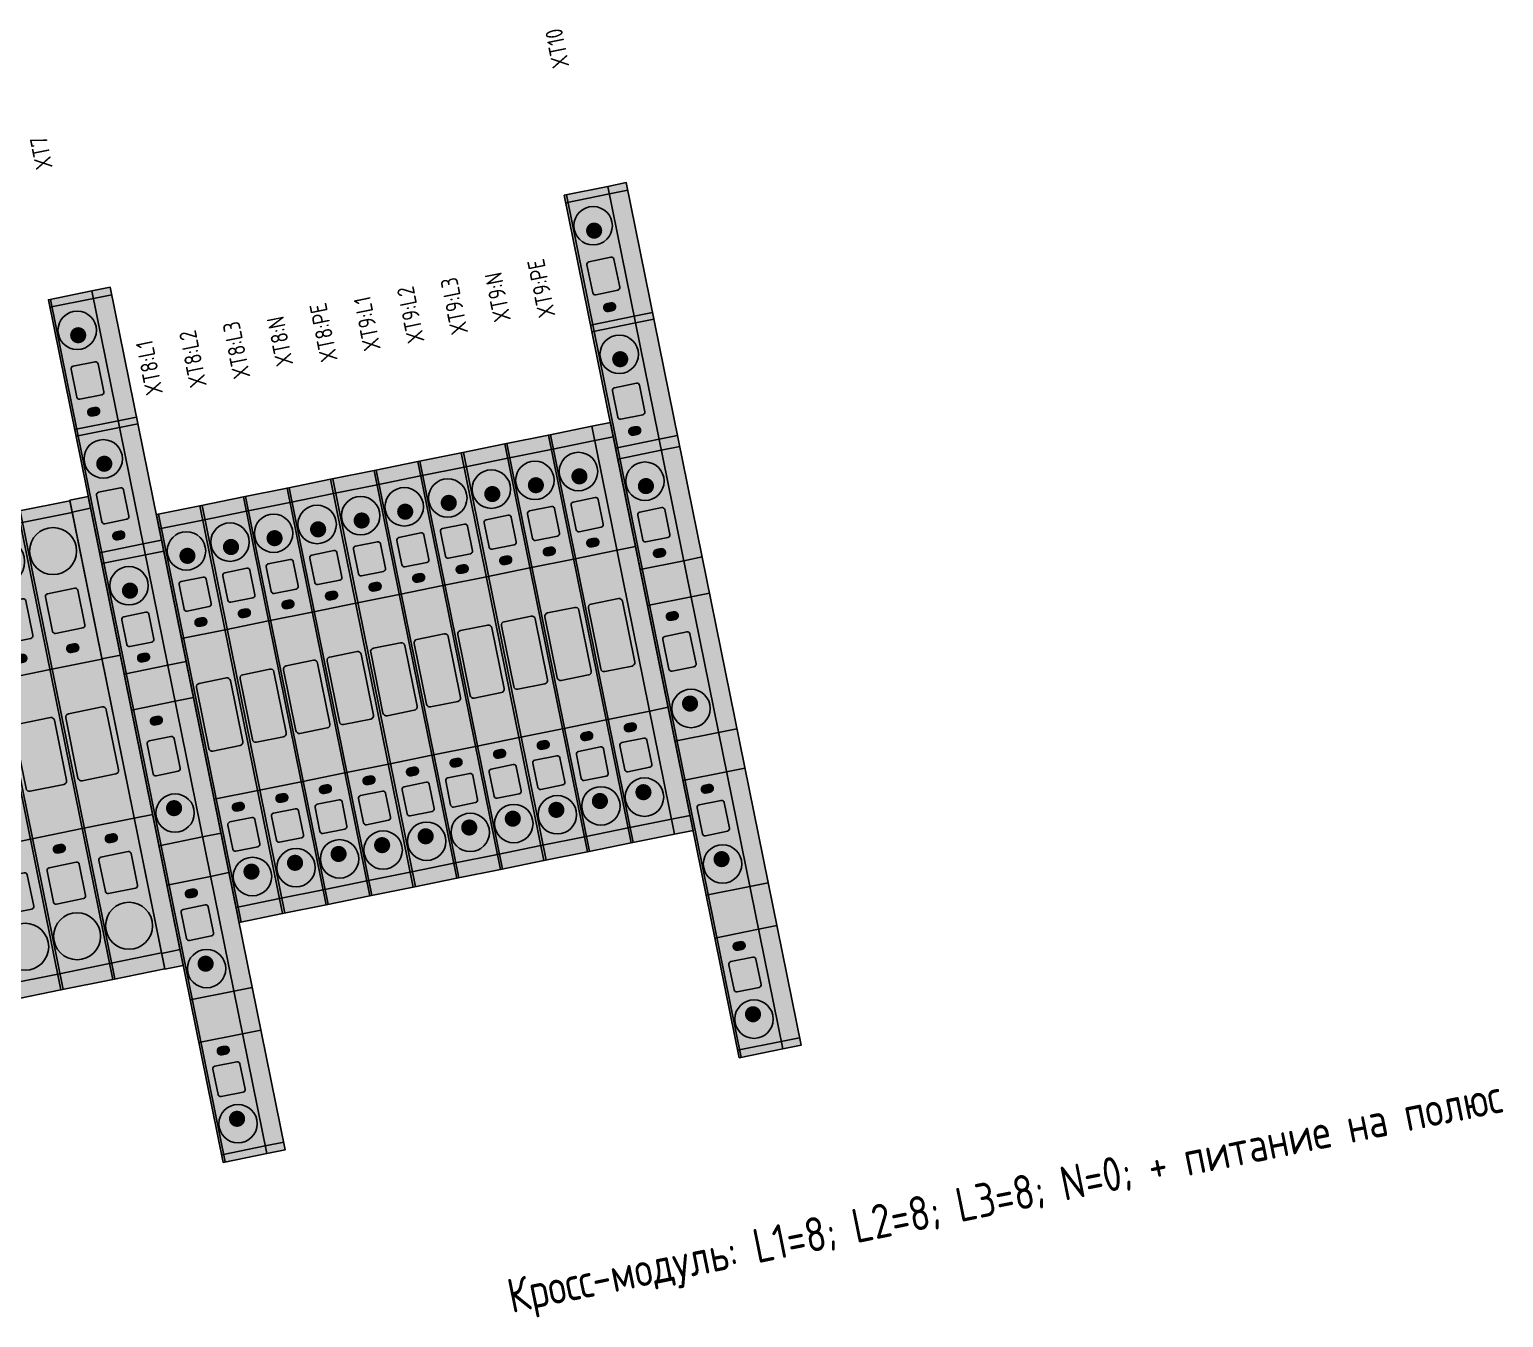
# Model space of a CAD drawing. Header units: millimetres. Extents: x -143 to 904, y -11 to 956.
# Drawn here: x 203.6 to 419.2, y 42.3 to 230.7 of the extents above; entities that cross this region are included whole.
import ezdxf
from ezdxf.enums import TextEntityAlignment as Align

# ---------------------------------------------------------------- set-up
doc = ezdxf.new("R2010")
doc.units = ezdxf.units.MM
doc.layers.add('CP_DEVICES', color=7, linetype='Continuous')
doc.layers.add('CP_TEXT', color=7, linetype='Continuous')
doc.styles.add('CP_GOST', font='GOST2304A_0.ttf')

# ---------------------------------------------------------------- blocks, each defined once
blk = doc.blocks.new('VPR-4-GY')
at = {"true_color": 0x82817d}
blk.add_hatch(color=8, dxfattribs=at).paths.add_polyline_path([(0, -27.95), (6.2, -27.95), (6.2, 27.95), (0, 27.95)])
at = {"true_color": 0x72706d}
for points in [[(0, 26.55), (6.2, 26.55), (6.2, 27.95), (0, 27.95)], [(0, -27.95), (6.2, -27.95), (6.2, -26.05), (0, -26.05)]]:
    blk.add_hatch(color=8, dxfattribs=at).paths.add_polyline_path(points)
at = {"true_color": 0x989692}
for points in [[(0, 9.05), (6.2, 9.05), (6.2, 26.55), (0, 26.55)], [(0, -26.05), (6.2, -26.05), (6.2, -9.95), (0, -9.95)]]:
    blk.add_hatch(color=252, dxfattribs=at).paths.add_polyline_path(points)
at = {"true_color": 0x706f6c}
h = blk.add_hatch(color=8, dxfattribs=at)
edge = h.paths.add_edge_path()
edge.add_arc((3.1, 22.575), 2.75, 0, 360)
at = {"true_color": 0x4f4e4b}
h = blk.add_hatch(color=251, dxfattribs=at)
edge = h.paths.add_edge_path()
edge.add_arc((3.1, 22.19), 2.035, 0, 360)
at = {"true_color": 0x2d2d2b}
h = blk.add_hatch(color=250, dxfattribs=at)
edge = h.paths.add_edge_path()
edge.add_arc((3.1, 21.86), 1.155, 0, 360)
at = {"true_color": 0xe46f30}
for points in [[(1.478, 13.075), (4.722, 13.075, 0.414213562), (5.022, 13.375), (5.022, 17.5, 0.414213562), (4.722, 17.8), (1.478, 17.8, 0.414213562), (1.178, 17.5), (1.178, 13.375, 0.414213562)], [(1.478, -18), (4.722, -18, 0.414213562), (5.022, -17.7), (5.022, -13.953, 0.414213562), (4.722, -13.653), (1.478, -13.653, 0.414213562), (1.178, -13.953), (1.178, -17.7, 0.414213562)]]:
    blk.add_hatch(color=32, dxfattribs=at).paths.add_polyline_path(points)
at = {"true_color": 0x723718}
for points in [[(1.178, 14.53975), (5.022, 15.76825), (5.022, 16.33525), (1.178, 15.10675)], [(1.178, -16.65243), (5.022, -15.52221), (5.022, -15.00057), (1.178, -16.13079)]]:
    blk.add_hatch(color=36, dxfattribs=at).paths.add_polyline_path(points)
at = {"true_color": 0x3f3f3d}
for points in [[(2.849, 10.425), (3.351, 10.425, 0.414213562), (3.9, 10.974), (3.9, 10.976, 0.414213562), (3.351, 11.525), (2.849, 11.525, 0.414213562), (2.3, 10.976), (2.3, 10.974, 0.414213562)], [(2.849, -12.271), (3.351, -12.271, 0.414213562), (3.9, -11.722), (3.9, -11.72, 0.414213562), (3.351, -11.171), (2.849, -11.171, 0.414213562), (2.3, -11.72), (2.3, -11.722, 0.414213562)]]:
    blk.add_hatch(color=250, dxfattribs=at).paths.add_polyline_path(points)
at = {"true_color": 0x343437}
for points in [[(1.55, 5.85), (4.65, 5.85), (4.65, 8.05), (1.55, 8.05)], [(1.55, -8.95), (4.65, -8.95), (4.65, -6.75), (1.55, -6.75)]]:
    blk.add_hatch(color=250, dxfattribs=at).paths.add_polyline_path(points)
at = {"true_color": 0xa4a29d}
blk.add_hatch(color=253, dxfattribs=at).paths.add_polyline_path([(1.082, -4.44), (5.118, -4.44, 0.414213562), (5.518, -4.04), (5.518, 3.14, 0.414213562), (5.118, 3.54), (1.082, 3.54, 0.414213562), (0.682, 3.14), (0.682, -4.04, 0.414213562)])
at = {"true_color": 0x706f6c}
h = blk.add_hatch(color=8, dxfattribs=at)
edge = h.paths.add_edge_path()
edge.add_arc((3.1, -22.173), 2.75, 0, 360)
at = {"true_color": 0x4f4e4b}
h = blk.add_hatch(color=251, dxfattribs=at)
edge = h.paths.add_edge_path()
edge.add_arc((3.1, -21.788), 2.035, 0, 360)
at = {"true_color": 0x2d2d2b}
h = blk.add_hatch(color=250, dxfattribs=at)
edge = h.paths.add_edge_path()
edge.add_arc((3.1, -21.458), 1.155, 0, 360)
at = {"color": 253, "true_color": 0xaaa8a3}
blk.add_line((0.25, -27.95), (0.25, 27.95), dxfattribs=at)
at = {"color": 251, "true_color": 0x5b5a57}
for p, q in [((0, 26.55), (6.2, 26.55)), ((0, 9.05), (6.2, 9.05)), ((0, -9.95), (6.2, -9.95)), ((0, -26.05), (6.2, -26.05))]:
    blk.add_line(p, q, dxfattribs=at)
blk.add_lwpolyline([(0, -27.95), (6.2, -27.95), (6.2, 27.95), (0, 27.95)], close=True)
at = {"color": 34, "true_color": 0x8d441d}
for points in [[(1.478, 13.075), (4.722, 13.075, 0.414213562), (5.022, 13.375), (5.022, 17.5, 0.414213562), (4.722, 17.8), (1.478, 17.8, 0.414213562), (1.178, 17.5), (1.178, 13.375, 0.414213562)], [(1.478, -18), (4.722, -18, 0.414213562), (5.022, -17.7), (5.022, -13.953, 0.414213562), (4.722, -13.653), (1.478, -13.653, 0.414213562), (1.178, -13.953), (1.178, -17.7, 0.414213562)]]:
    blk.add_lwpolyline(points, format="xyb", close=True, dxfattribs=at)
at = {"color": 251, "true_color": 0x5b5a57}
blk.add_lwpolyline([(1.082, -4.44), (5.118, -4.44, 0.414213562), (5.518, -4.04), (5.518, 3.14, 0.414213562), (5.118, 3.54), (1.082, 3.54, 0.414213562), (0.682, 3.14), (0.682, -4.04, 0.414213562)], format="xyb", close=True, dxfattribs=at)
at = {"color": 251, "true_color": 0x535250}
for centre in [(3.1, 22.575), (3.1, -22.173)]:
    blk.add_circle(centre, 2.75, dxfattribs=at)
blk = doc.blocks.new('VPR-4-BU')
at = {"true_color": 0x22609a}
blk.add_hatch(color=144, dxfattribs=at).paths.add_polyline_path([(0, -27.95), (6.2, -27.95), (6.2, 27.95), (0, 27.95)])
at = {"true_color": 0x1e5487}
for points in [[(0, 26.55), (6.2, 26.55), (6.2, 27.95), (0, 27.95)], [(0, -27.95), (6.2, -27.95), (6.2, -26.05), (0, -26.05)]]:
    blk.add_hatch(color=146, dxfattribs=at).paths.add_polyline_path(points)
at = {"true_color": 0x2870b4}
for points in [[(0, 9.05), (6.2, 9.05), (6.2, 26.55), (0, 26.55)], [(0, -26.05), (6.2, -26.05), (6.2, -9.95), (0, -9.95)]]:
    blk.add_hatch(color=155, dxfattribs=at).paths.add_polyline_path(points)
at = {"true_color": 0x1d5285}
h = blk.add_hatch(color=146, dxfattribs=at)
edge = h.paths.add_edge_path()
edge.add_arc((3.1, 22.575), 2.75, 0, 360)
at = {"true_color": 0x143a5d}
h = blk.add_hatch(color=159, dxfattribs=at)
edge = h.paths.add_edge_path()
edge.add_arc((3.1, 22.19), 2.035, 0, 360)
at = {"true_color": 0x0c2136}
h = blk.add_hatch(color=158, dxfattribs=at)
edge = h.paths.add_edge_path()
edge.add_arc((3.1, 21.86), 1.155, 0, 360)
at = {"true_color": 0xe46f30}
for points in [[(1.478, 13.075), (4.722, 13.075, 0.414213562), (5.022, 13.375), (5.022, 17.5, 0.414213562), (4.722, 17.8), (1.478, 17.8, 0.414213562), (1.178, 17.5), (1.178, 13.375, 0.414213562)], [(1.478, -18), (4.722, -18, 0.414213562), (5.022, -17.7), (5.022, -13.953, 0.414213562), (4.722, -13.653), (1.478, -13.653, 0.414213562), (1.178, -13.953), (1.178, -17.7, 0.414213562)]]:
    blk.add_hatch(color=32, dxfattribs=at).paths.add_polyline_path(points)
at = {"true_color": 0x723718}
for points in [[(1.178, 14.53975), (5.022, 15.76825), (5.022, 16.33525), (1.178, 15.10675)], [(1.178, -16.65243), (5.022, -15.52221), (5.022, -15.00057), (1.178, -16.13079)]]:
    blk.add_hatch(color=36, dxfattribs=at).paths.add_polyline_path(points)
at = {"true_color": 0x102f4b}
for points in [[(2.849, 10.425), (3.351, 10.425, 0.414213562), (3.9, 10.974), (3.9, 10.976, 0.414213562), (3.351, 11.525), (2.849, 11.525, 0.414213562), (2.3, 10.976), (2.3, 10.974, 0.414213562)], [(2.849, -12.271), (3.351, -12.271, 0.414213562), (3.9, -11.722), (3.9, -11.72, 0.414213562), (3.351, -11.171), (2.849, -11.171, 0.414213562), (2.3, -11.72), (2.3, -11.722, 0.414213562)]]:
    blk.add_hatch(color=158, dxfattribs=at).paths.add_polyline_path(points)
at = {"true_color": 0x343437}
for points in [[(1.55, 5.85), (4.65, 5.85), (4.65, 8.05), (1.55, 8.05)], [(1.55, -8.95), (4.65, -8.95), (4.65, -6.75), (1.55, -6.75)]]:
    blk.add_hatch(color=250, dxfattribs=at).paths.add_polyline_path(points)
at = {"true_color": 0x2b78c2}
blk.add_hatch(color=152, dxfattribs=at).paths.add_polyline_path([(1.082, -4.44), (5.118, -4.44, 0.414213562), (5.518, -4.04), (5.518, 3.14, 0.414213562), (5.118, 3.54), (1.082, 3.54, 0.414213562), (0.682, 3.14), (0.682, -4.04, 0.414213562)])
at = {"true_color": 0x1d5285}
h = blk.add_hatch(color=146, dxfattribs=at)
edge = h.paths.add_edge_path()
edge.add_arc((3.1, -22.173), 2.75, 0, 360)
at = {"true_color": 0x143a5d}
h = blk.add_hatch(color=159, dxfattribs=at)
edge = h.paths.add_edge_path()
edge.add_arc((3.1, -21.788), 2.035, 0, 360)
at = {"true_color": 0x0c2136}
h = blk.add_hatch(color=158, dxfattribs=at)
edge = h.paths.add_edge_path()
edge.add_arc((3.1, -21.458), 1.155, 0, 360)
at = {"color": 152, "true_color": 0x2c7dc9}
blk.add_line((0.25, -27.95), (0.25, 27.95), dxfattribs=at)
at = {"color": 156, "true_color": 0x18436c}
for p, q in [((0, 26.55), (6.2, 26.55)), ((0, 9.05), (6.2, 9.05)), ((0, -9.95), (6.2, -9.95)), ((0, -26.05), (6.2, -26.05))]:
    blk.add_line(p, q, dxfattribs=at)
blk.add_lwpolyline([(0, -27.95), (6.2, -27.95), (6.2, 27.95), (0, 27.95)], close=True)
at = {"color": 34, "true_color": 0x8d441d}
for points in [[(1.478, 13.075), (4.722, 13.075, 0.414213562), (5.022, 13.375), (5.022, 17.5, 0.414213562), (4.722, 17.8), (1.478, 17.8, 0.414213562), (1.178, 17.5), (1.178, 13.375, 0.414213562)], [(1.478, -18), (4.722, -18, 0.414213562), (5.022, -17.7), (5.022, -13.953, 0.414213562), (4.722, -13.653), (1.478, -13.653, 0.414213562), (1.178, -13.953), (1.178, -17.7, 0.414213562)]]:
    blk.add_lwpolyline(points, format="xyb", close=True, dxfattribs=at)
at = {"color": 156, "true_color": 0x18436c}
blk.add_lwpolyline([(1.082, -4.44), (5.118, -4.44, 0.414213562), (5.518, -4.04), (5.518, 3.14, 0.414213562), (5.118, 3.54), (1.082, 3.54, 0.414213562), (0.682, 3.14), (0.682, -4.04, 0.414213562)], format="xyb", close=True, dxfattribs=at)
at = {"color": 159, "true_color": 0x163d63}
for centre in [(3.1, 22.575), (3.1, -22.173)]:
    blk.add_circle(centre, 2.75, dxfattribs=at)
blk = doc.blocks.new('VPR-4-PE-YG')
at = {"true_color": 0x438b60}
blk.add_hatch(color=117, dxfattribs=at).paths.add_polyline_path([(0, -27.95), (6.2, -27.95), (6.2, 27.95), (0, 27.95)])
at = {"true_color": 0x3a7954}
for points in [[(0, 26.55), (6.2, 26.55), (6.2, 27.95), (0, 27.95)], [(0, -27.95), (6.2, -27.95), (6.2, -26.05), (0, -26.05)]]:
    blk.add_hatch(color=107, dxfattribs=at).paths.add_polyline_path(points)
at = {"true_color": 0x4ea270}
for points in [[(0, 9.05), (6.2, 9.05), (6.2, 26.55), (0, 26.55)], [(0, -26.05), (6.2, -26.05), (6.2, -9.95), (0, -9.95)]]:
    blk.add_hatch(color=115, dxfattribs=at).paths.add_polyline_path(points)
at = {"true_color": 0xc4c45c}
for points in [[(0, 25.23), (6.2, 25.95), (6.2, 26.4), (0, 25.68)], [(0, 23.11), (6.2, 24.14), (6.2, 24.61), (0, 23.59)], [(0, 21), (6.2, 21.16), (6.2, 21.5), (0, 21.35)], [(0, 19.42), (6.2, 20.59), (6.2, 20.88), (0, 19.7)], [(0, 18.17), (6.2, 17.31), (6.2, 17.6), (0, 18.45)], [(0, 17.22), (6.2, 17.61), (6.2, 17.82), (0, 17.43)], [(0, 15.58), (6.2, 15.22), (6.2, 15.46), (0, 15.81)], [(0, 14.41), (6.2, 13.47), (6.2, 13.73), (0, 14.68)], [(0, 12.94), (6.2, 12.75), (6.2, 13.27), (0, 13.47)], [(0, 12), (6.2, 11.78), (6.2, 12.2), (0, 12.41)], [(0, 10.83), (6.2, 11.41), (6.2, 11.87), (0, 11.29)], [(0, 9.31), (6.2, 10.07), (6.2, 10.29), (0, 9.53)], [(0, 7.27), (6.2, 8.19), (6.2, 8.44), (0, 7.52)], [(0, 5.19), (6.2, 4.41), (6.2, 4.82), (0, 5.61)], [(0, 3.88), (6.2, 3.6), (6.2, 4.09), (0, 4.37)], [(0, 2.29), (6.2, 2.1), (6.2, 2.41), (0, 2.6)], [(0, 1.19), (6.2, 1.58), (6.2, 2.01), (0, 1.62)], [(0, -0.13), (6.2, 0.71), (6.2, 1.21), (0, 0.37)], [(0, -1.87), (6.2, -2.13), (6.2, -1.65), (0, -1.4)], [(0, -3.93), (6.2, -4.78), (6.2, -4.25), (0, -3.41)], [(0, -5.89), (6.2, -4.89), (6.2, -4.38), (0, -5.38)], [(0, -7.19), (6.2, -7.29), (6.2, -6.91), (0, -6.81)], [(0, -8.52), (6.2, -7.8), (6.2, -7.53), (0, -8.25)], [(0, -9.59), (6.2, -10.52), (6.2, -10.03), (0, -9.11)], [(0, -10.73), (6.2, -10.32), (6.2, -9.83), (0, -10.24)], [(0, -12.93), (6.2, -12.88), (6.2, -12.42), (0, -12.46)], [(0, -14.98), (6.2, -15.01), (6.2, -14.64), (0, -14.61)], [(0, -16), (6.2, -16.27), (6.2, -16.06), (0, -15.78)], [(0, -17.28), (6.2, -16.85), (6.2, -16.49), (0, -16.91)], [(0, -18.75), (6.2, -18.98), (6.2, -18.62), (0, -18.39)], [(0, -20.63), (6.2, -20.31), (6.2, -19.78), (0, -20.1)], [(0, -22.22), (6.2, -21.87), (6.2, -21.66), (0, -22.02)], [(0, -24.49), (6.2, -23.74), (6.2, -23.23), (0, -23.98)], [(0, -25.44), (6.2, -24.58), (6.2, -24.3), (0, -25.16)], [(0, -27.34), (6.2, -27.95), (6.2, -27.5), (0, -26.89)]]:
    blk.add_hatch(color=53, dxfattribs=at).paths.add_polyline_path(points)
at = {"true_color": 0x397752}
h = blk.add_hatch(color=107, dxfattribs=at)
edge = h.paths.add_edge_path()
edge.add_arc((3.1, 22.57), 2.75, 0, 360)
at = {"true_color": 0x28543a}
h = blk.add_hatch(color=119, dxfattribs=at)
edge = h.paths.add_edge_path()
edge.add_arc((3.1, 22.19), 2.04, 0, 360)
at = {"true_color": 0x173021}
h = blk.add_hatch(color=99, dxfattribs=at)
edge = h.paths.add_edge_path()
edge.add_arc((3.1, 21.86), 1.16, 0, 360)
at = {"true_color": 0xe46f30}
for points in [[(1.48, 13.07), (4.72, 13.07, 0.414214), (5.02, 13.37), (5.02, 17.5, 0.414214), (4.72, 17.8), (1.48, 17.8, 0.414214), (1.18, 17.5), (1.18, 13.37, 0.414214)], [(1.48, -18), (4.72, -18, 0.414214), (5.02, -17.7), (5.02, -13.95, 0.414214), (4.72, -13.65), (1.48, -13.65, 0.414214), (1.18, -13.95), (1.18, -17.7, 0.414214)]]:
    blk.add_hatch(color=32, dxfattribs=at).paths.add_polyline_path(points)
at = {"true_color": 0x723718}
for points in [[(1.18, 14.54), (5.02, 15.77), (5.02, 16.34), (1.18, 15.11)], [(1.18, -16.65), (5.02, -15.52), (5.02, -15), (1.18, -16.13)]]:
    blk.add_hatch(color=36, dxfattribs=at).paths.add_polyline_path(points)
at = {"true_color": 0x20442f}
for points in [[(2.85, 10.43), (3.35, 10.43, 0.414214), (3.9, 10.97), (3.9, 10.98, 0.414214), (3.35, 11.53), (2.85, 11.53, 0.414214), (2.3, 10.98), (2.3, 10.97, 0.414214)], [(2.85, -12.27), (3.35, -12.27, 0.414214), (3.9, -11.72), (3.9, -11.72, 0.414214), (3.35, -11.17), (2.85, -11.17, 0.414214), (2.3, -11.72), (2.3, -11.72, 0.414214)]]:
    blk.add_hatch(color=109, dxfattribs=at).paths.add_polyline_path(points)
at = {"true_color": 0x343437}
for points in [[(1.55, 5.85), (4.65, 5.85), (4.65, 8.05), (1.55, 8.05)], [(1.55, -8.95), (4.65, -8.95), (4.65, -6.75), (1.55, -6.75)]]:
    blk.add_hatch(color=250, dxfattribs=at).paths.add_polyline_path(points)
at = {"true_color": 0x4a996a}
blk.add_hatch(color=115, dxfattribs=at).paths.add_polyline_path([(1.08, -4.44), (5.12, -4.44, 0.414214), (5.52, -4.04), (5.52, 3.14, 0.414214), (5.12, 3.54), (1.08, 3.54, 0.414214), (0.68, 3.14), (0.68, -4.04, 0.414214)])
at = {"true_color": 0x397752}
h = blk.add_hatch(color=107, dxfattribs=at)
edge = h.paths.add_edge_path()
edge.add_arc((3.1, -22.17), 2.75, 0, 360)
at = {"true_color": 0x28543a}
h = blk.add_hatch(color=119, dxfattribs=at)
edge = h.paths.add_edge_path()
edge.add_arc((3.1, -21.79), 2.04, 0, 360)
at = {"true_color": 0x173021}
h = blk.add_hatch(color=99, dxfattribs=at)
edge = h.paths.add_edge_path()
edge.add_arc((3.1, -21.46), 1.16, 0, 360)
at = {"color": 103, "true_color": 0x57b57d}
blk.add_line((0.25, -27.95), (0.25, 27.95), dxfattribs=at)
at = {"color": 129, "true_color": 0x2e6143}
for p, q in [((0, 26.55), (6.2, 26.55)), ((0, 9.05), (6.2, 9.05)), ((0, -9.95), (6.2, -9.95)), ((0, -26.05), (6.2, -26.05))]:
    blk.add_line(p, q, dxfattribs=at)
blk.add_lwpolyline([(0, -27.95), (6.2, -27.95), (6.2, 27.95), (0, 27.95)], close=True)
at = {"color": 34, "true_color": 0x8d441d}
for points in [[(1.48, 13.07), (4.72, 13.07, 0.414214), (5.02, 13.37), (5.02, 17.5, 0.414214), (4.72, 17.8), (1.48, 17.8, 0.414214), (1.18, 17.5), (1.18, 13.37, 0.414214)], [(1.48, -18), (4.72, -18, 0.414214), (5.02, -17.7), (5.02, -13.95, 0.414214), (4.72, -13.65), (1.48, -13.65, 0.414214), (1.18, -13.95), (1.18, -17.7, 0.414214)]]:
    blk.add_lwpolyline(points, format="xyb", close=True, dxfattribs=at)
at = {"color": 129, "true_color": 0x2e6143}
blk.add_lwpolyline([(1.08, -4.44), (5.12, -4.44, 0.414214), (5.52, -4.04), (5.52, 3.14, 0.414214), (5.12, 3.54), (1.08, 3.54, 0.414214), (0.68, 3.14), (0.68, -4.04, 0.414214)], format="xyb", close=True, dxfattribs=at)
at = {"color": 119, "true_color": 0x2a593d}
for centre in [(3.1, 22.57), (3.1, -22.17)]:
    blk.add_circle(centre, 2.75, dxfattribs=at)
blk = doc.blocks.new('D-VPR-4')
at = {"true_color": 0xaba7a1}
blk.add_hatch(color=253, dxfattribs=at).paths.add_polyline_path([(0, -28), (2.2, -28), (2.2, 28), (0, 28)])
at = {"true_color": 0xb5b1aa}
for points in [[(0, 9.07), (2.2, 9.07), (2.2, 26.6), (0, 26.6)], [(0, -26.1), (2.2, -26.1), (2.2, -9.97), (0, -9.97)]]:
    blk.add_hatch(color=253, dxfattribs=at).paths.add_polyline_path(points)
at = {"color": 8, "true_color": 0x777470}
for p, q in [((0, 26.6), (2.2, 26.6)), ((0, 9.07), (2.2, 9.07)), ((0, -9.97), (2.2, -9.97)), ((0, -26.1), (2.2, -26.1))]:
    blk.add_line(p, q, dxfattribs=at)
blk.add_lwpolyline([(0, -28), (2.2, -28), (2.2, 28), (0, 28)], close=True)
blk = doc.blocks.new('VPR-2.5-3L-GY')
at = {"true_color": 0x6a6966}
blk.add_hatch(color=251, dxfattribs=at).paths.add_polyline_path([(0, -51.5), (5.2, -51.5), (5.2, 51.5), (0, 51.5)])
at = {"true_color": 0x72706d}
for points in [[(0, 50.6), (5.2, 50.6), (5.2, 51.5), (0, 51.5)], [(0, -51.5), (5.2, -51.5), (5.2, -50.6), (0, -50.6)]]:
    blk.add_hatch(color=8, dxfattribs=at).paths.add_polyline_path(points)
at = {"true_color": 0x797874}
for points in [[(0, 36), (5.2, 36), (5.2, 50.6), (0, 50.6)], [(0, -50.6), (5.2, -50.6), (5.2, -37.2), (0, -37.2)]]:
    blk.add_hatch(color=8, dxfattribs=at).paths.add_polyline_path(points)
at = {"true_color": 0x706f6c}
h = blk.add_hatch(color=8, dxfattribs=at)
edge = h.paths.add_edge_path()
edge.add_arc((2.6, 47.328), 2.25, 0, 360)
at = {"true_color": 0x4f4e4b}
h = blk.add_hatch(color=251, dxfattribs=at)
edge = h.paths.add_edge_path()
edge.add_arc((2.6, 47.013), 1.665, 0, 360)
at = {"true_color": 0x2d2d2b}
h = blk.add_hatch(color=250, dxfattribs=at)
edge = h.paths.add_edge_path()
edge.add_arc((2.6, 46.743), 0.945, 0, 360)
at = {"true_color": 0xe46f30}
for points in [[(1.288, 39.358), (3.912, 39.358, 0.414213562), (4.212, 39.658), (4.212, 43, 0.414213562), (3.912, 43.3), (1.288, 43.3, 0.414213562), (0.988, 43), (0.988, 39.658, 0.414213562)], [(1.288, 24.497), (3.912, 24.497, 0.414213562), (4.212, 24.797), (4.212, 27.95, 0.414213562), (3.912, 28.25), (1.288, 28.25, 0.414213562), (0.988, 27.95), (0.988, 24.797, 0.414213562)], [(1.288, 9.836), (3.912, 9.836, 0.414213562), (4.212, 10.136), (4.212, 13.1, 0.414213562), (3.912, 13.4), (1.288, 13.4, 0.414213562), (0.988, 13.1), (0.988, 10.136, 0.414213562)], [(1.288, -5.6), (3.912, -5.6, 0.414213562), (4.212, -5.3), (4.212, -1.74, 0.414213562), (3.912, -1.44), (1.288, -1.44, 0.414213562), (0.988, -1.74), (0.988, -5.3, 0.414213562)], [(1.288, -25.25), (3.912, -25.25, 0.414213562), (4.212, -24.95), (4.212, -21.851, 0.414213562), (3.912, -21.551), (1.288, -21.551, 0.414213562), (0.988, -21.851), (0.988, -24.95, 0.414213562)], [(1.288, -43.9), (3.912, -43.9, 0.414213562), (4.212, -43.6), (4.212, -40.582, 0.414213562), (3.912, -40.282), (1.288, -40.282, 0.414213562), (0.988, -40.582), (0.988, -43.6, 0.414213562)]]:
    blk.add_hatch(color=32, dxfattribs=at).paths.add_polyline_path(points)
at = {"true_color": 0x723718}
for points in [[(0.988, 40.58002), (4.212, 41.60494), (4.212, 42.07798), (0.988, 41.05306)], [(0.988, 25.66043), (4.212, 26.63621), (4.212, 27.08657), (0.988, 26.11079)], [(0.988, 10.94084), (4.212, 11.86748), (4.212, 12.29516), (0.988, 11.36852)], [(0.988, -4.3104), (4.212, -3.2288), (4.212, -2.7296), (0.988, -3.8112)], [(0.988, -24.10331), (4.212, -23.14157), (4.212, -22.69769), (0.988, -23.65943)], [(0.988, -42.77842), (4.212, -41.83774), (4.212, -41.40358), (0.988, -42.34426)]]:
    blk.add_hatch(color=36, dxfattribs=at).paths.add_polyline_path(points)
at = {"true_color": 0x3f3f3d}
for points in [[(2.349, 37.056), (2.851, 37.056, 0.414213562), (3.4, 37.605), (3.4, 37.607, 0.414213562), (2.851, 38.156), (2.349, 38.156, 0.414213562), (1.8, 37.607), (1.8, 37.605, 0.414213562)], [(2.349, 22.279), (2.851, 22.279, 0.414213562), (3.4, 22.828), (3.4, 22.83, 0.414213562), (2.851, 23.379), (2.349, 23.379, 0.414213562), (1.8, 22.83), (1.8, 22.828, 0.414213562)], [(2.349, 7.702), (2.851, 7.702, 0.414213562), (3.4, 8.251), (3.4, 8.253, 0.414213562), (2.851, 8.802), (2.349, 8.802, 0.414213562), (1.8, 8.253), (1.8, 8.251, 0.414213562)], [(2.349, 0.168), (2.851, 0.168, 0.414213562), (3.4, 0.717), (3.4, 0.719, 0.414213562), (2.851, 1.268), (2.349, 1.268, 0.414213562), (1.8, 0.719), (1.8, 0.717, 0.414213562)], [(2.349, -20.457), (2.851, -20.457, 0.414213562), (3.4, -19.908), (3.4, -19.906, 0.414213562), (2.851, -19.357), (2.349, -19.357, 0.414213562), (1.8, -19.906), (1.8, -19.908, 0.414213562)], [(2.349, -39.224), (2.851, -39.224, 0.414213562), (3.4, -38.675), (3.4, -38.673, 0.414213562), (2.851, -38.124), (2.349, -38.124, 0.414213562), (1.8, -38.673), (1.8, -38.675, 0.414213562)]]:
    blk.add_hatch(color=250, dxfattribs=at).paths.add_polyline_path(points)
at = {"true_color": 0x888783}
for points in [[(0, 21.3), (5.2, 21.3), (5.2, 35.2), (0, 35.2)], [(0, -32.1), (5.2, -32.1), (5.2, -18.4), (0, -18.4)]]:
    blk.add_hatch(color=252, dxfattribs=at).paths.add_polyline_path(points)
at = {"true_color": 0x343437}
for points in [[(1.3, 35.4), (3.9, 35.4), (3.9, 35.8), (1.3, 35.8)], [(1.3, 20.325), (3.9, 20.325), (3.9, 20.975), (1.3, 20.975)], [(1.3, 3.575), (3.9, 3.575), (3.9, 5.725), (1.3, 5.725)], [(1.3, -17.225), (3.9, -17.225), (3.9, -14.875), (1.3, -14.875)], [(1.3, -35.925), (3.9, -35.925), (3.9, -33.375), (1.3, -33.375)]]:
    blk.add_hatch(color=250, dxfattribs=at).paths.add_polyline_path(points)
at = {"true_color": 0x706f6c}
h = blk.add_hatch(color=8, dxfattribs=at)
edge = h.paths.add_edge_path()
edge.add_arc((2.6, 31.977), 2.25, 0, 360)
at = {"true_color": 0x4f4e4b}
h = blk.add_hatch(color=251, dxfattribs=at)
edge = h.paths.add_edge_path()
edge.add_arc((2.6, 31.662), 1.665, 0, 360)
at = {"true_color": 0x2d2d2b}
h = blk.add_hatch(color=250, dxfattribs=at)
edge = h.paths.add_edge_path()
edge.add_arc((2.6, 31.392), 0.945, 0, 360)
at = {"true_color": 0x989692}
for points in [[(0, 6.8), (5.2, 6.8), (5.2, 20), (0, 20)], [(0, -13.7), (5.2, -13.7), (5.2, 2.5), (0, 2.5)]]:
    blk.add_hatch(color=252, dxfattribs=at).paths.add_polyline_path(points)
at = {"true_color": 0x706f6c}
h = blk.add_hatch(color=8, dxfattribs=at)
edge = h.paths.add_edge_path()
edge.add_arc((2.6, 16.826), 2.25, 0, 360)
at = {"true_color": 0x4f4e4b}
h = blk.add_hatch(color=251, dxfattribs=at)
edge = h.paths.add_edge_path()
edge.add_arc((2.6, 16.511), 1.665, 0, 360)
at = {"true_color": 0x2d2d2b}
h = blk.add_hatch(color=250, dxfattribs=at)
edge = h.paths.add_edge_path()
edge.add_arc((2.6, 16.241), 0.945, 0, 360)
at = {"true_color": 0x706f6c}
h = blk.add_hatch(color=8, dxfattribs=at)
edge = h.paths.add_edge_path()
edge.add_arc((2.6, -10.316), 2.25, 0, 360)
at = {"true_color": 0x4f4e4b}
h = blk.add_hatch(color=251, dxfattribs=at)
edge = h.paths.add_edge_path()
edge.add_arc((2.6, -10.001), 1.665, 0, 360)
at = {"true_color": 0x2d2d2b}
h = blk.add_hatch(color=250, dxfattribs=at)
edge = h.paths.add_edge_path()
edge.add_arc((2.6, -9.731), 0.945, 0, 360)
at = {"true_color": 0x706f6c}
h = blk.add_hatch(color=8, dxfattribs=at)
edge = h.paths.add_edge_path()
edge.add_arc((2.6, -28.891), 2.25, 0, 360)
at = {"true_color": 0x4f4e4b}
h = blk.add_hatch(color=251, dxfattribs=at)
edge = h.paths.add_edge_path()
edge.add_arc((2.6, -28.576), 1.665, 0, 360)
at = {"true_color": 0x2d2d2b}
h = blk.add_hatch(color=250, dxfattribs=at)
edge = h.paths.add_edge_path()
edge.add_arc((2.6, -28.306), 0.945, 0, 360)
at = {"true_color": 0x706f6c}
h = blk.add_hatch(color=8, dxfattribs=at)
edge = h.paths.add_edge_path()
edge.add_arc((2.6, -47.412), 2.25, 0, 360)
at = {"true_color": 0x4f4e4b}
h = blk.add_hatch(color=251, dxfattribs=at)
edge = h.paths.add_edge_path()
edge.add_arc((2.6, -47.097), 1.665, 0, 360)
at = {"true_color": 0x2d2d2b}
h = blk.add_hatch(color=250, dxfattribs=at)
edge = h.paths.add_edge_path()
edge.add_arc((2.6, -46.827), 0.945, 0, 360)
at = {"color": 251, "true_color": 0x5b5a57}
for p, q in [((0, 50.6), (5.2, 50.6)), ((0, 36), (5.2, 36)), ((0, 35.2), (5.2, 35.2)), ((0, 21.3), (5.2, 21.3)), ((0, 20), (5.2, 20)), ((0, 6.8), (5.2, 6.8)), ((0, 2.5), (5.2, 2.5)), ((0, -13.7), (5.2, -13.7)), ((0, -18.4), (5.2, -18.4)), ((0, -32.1), (5.2, -32.1)), ((0, -37.2), (5.2, -37.2)), ((0, -50.6), (5.2, -50.6))]:
    blk.add_line(p, q, dxfattribs=at)
at = {"color": 253, "true_color": 0xaaa8a3}
blk.add_line((0.25, -51.5), (0.25, 51.5), dxfattribs=at)
blk.add_lwpolyline([(0, -51.5), (5.2, -51.5), (5.2, 51.5), (0, 51.5)], close=True)
at = {"color": 34, "true_color": 0x8d441d}
for points in [[(1.288, 39.358), (3.912, 39.358, 0.414213562), (4.212, 39.658), (4.212, 43, 0.414213562), (3.912, 43.3), (1.288, 43.3, 0.414213562), (0.988, 43), (0.988, 39.658, 0.414213562)], [(1.288, 24.497), (3.912, 24.497, 0.414213562), (4.212, 24.797), (4.212, 27.95, 0.414213562), (3.912, 28.25), (1.288, 28.25, 0.414213562), (0.988, 27.95), (0.988, 24.797, 0.414213562)], [(1.288, 9.836), (3.912, 9.836, 0.414213562), (4.212, 10.136), (4.212, 13.1, 0.414213562), (3.912, 13.4), (1.288, 13.4, 0.414213562), (0.988, 13.1), (0.988, 10.136, 0.414213562)], [(1.288, -5.6), (3.912, -5.6, 0.414213562), (4.212, -5.3), (4.212, -1.74, 0.414213562), (3.912, -1.44), (1.288, -1.44, 0.414213562), (0.988, -1.74), (0.988, -5.3, 0.414213562)], [(1.288, -25.25), (3.912, -25.25, 0.414213562), (4.212, -24.95), (4.212, -21.851, 0.414213562), (3.912, -21.551), (1.288, -21.551, 0.414213562), (0.988, -21.851), (0.988, -24.95, 0.414213562)], [(1.288, -43.9), (3.912, -43.9, 0.414213562), (4.212, -43.6), (4.212, -40.582, 0.414213562), (3.912, -40.282), (1.288, -40.282, 0.414213562), (0.988, -40.582), (0.988, -43.6, 0.414213562)]]:
    blk.add_lwpolyline(points, format="xyb", close=True, dxfattribs=at)
at = {"color": 251, "true_color": 0x535250}
for centre in [(2.6, 47.328), (2.6, 31.977), (2.6, 16.826), (2.6, -10.316), (2.6, -28.891), (2.6, -47.412)]:
    blk.add_circle(centre, 2.25, dxfattribs=at)
blk = doc.blocks.new('D-VPR-2.5-3L')
at = {"true_color": 0xaba7a1}
blk.add_hatch(color=253, dxfattribs=at).paths.add_polyline_path([(0, -51.5), (2.2, -51.5), (2.2, 51.5), (0, 51.5)])
at = {"true_color": 0xb5b1aa}
for points in [[(0, 36), (2.2, 36), (2.2, 50.6), (0, 50.6)], [(0, 21.3), (2.2, 21.3), (2.2, 35.2), (0, 35.2)], [(0, 6.8), (2.2, 6.8), (2.2, 20), (0, 20)], [(0, -13.7), (2.2, -13.7), (2.2, 2.5), (0, 2.5)], [(0, -32.1), (2.2, -32.1), (2.2, -18.4), (0, -18.4)], [(0, -50.6), (2.2, -50.6), (2.2, -37.2), (0, -37.2)]]:
    blk.add_hatch(color=253, dxfattribs=at).paths.add_polyline_path(points)
at = {"color": 8, "true_color": 0x777470}
for p, q in [((0, 50.6), (2.2, 50.6)), ((0, 36), (2.2, 36)), ((0, 35.2), (2.2, 35.2)), ((0, 21.3), (2.2, 21.3)), ((0, 20), (2.2, 20)), ((0, 6.8), (2.2, 6.8)), ((0, 2.5), (2.2, 2.5)), ((0, -13.7), (2.2, -13.7)), ((0, -18.4), (2.2, -18.4)), ((0, -32.1), (2.2, -32.1)), ((0, -37.2), (2.2, -37.2)), ((0, -50.6), (2.2, -50.6))]:
    blk.add_line(p, q, dxfattribs=at)
blk.add_lwpolyline([(0, -51.5), (2.2, -51.5), (2.2, 51.5), (0, 51.5)], close=True)
blk = doc.blocks.new('VPR-2.5-GY')
at = {"true_color": 0x82817d}
blk.add_hatch(color=8, dxfattribs=at).paths.add_polyline_path([(0, -24.35), (5.2, -24.35), (5.2, 24.35), (0, 24.35)])
at = {"true_color": 0x72706d}
for points in [[(0, 22.65), (5.2, 22.65), (5.2, 24.35), (0, 24.35)], [(0, -24.35), (5.2, -24.35), (5.2, -22.55), (0, -22.55)]]:
    blk.add_hatch(color=8, dxfattribs=at).paths.add_polyline_path(points)
at = {"true_color": 0x989692}
for points in [[(0, 9.55), (5.2, 9.55), (5.2, 22.65), (0, 22.65)], [(0, -22.55), (5.2, -22.55), (5.2, -9.65), (0, -9.65)]]:
    blk.add_hatch(color=252, dxfattribs=at).paths.add_polyline_path(points)
at = {"true_color": 0x706f6c}
h = blk.add_hatch(color=8, dxfattribs=at)
edge = h.paths.add_edge_path()
edge.add_arc((2.6, 19.483), 2.25, 0, 360)
at = {"true_color": 0x4f4e4b}
h = blk.add_hatch(color=251, dxfattribs=at)
edge = h.paths.add_edge_path()
edge.add_arc((2.6, 19.168), 1.665, 0, 360)
at = {"true_color": 0x2d2d2b}
h = blk.add_hatch(color=250, dxfattribs=at)
edge = h.paths.add_edge_path()
edge.add_arc((2.6, 18.898), 0.945, 0, 360)
at = {"true_color": 0xe46f30}
for points in [[(1.288, 12.563), (3.912, 12.563, 0.414213562), (4.212, 12.863), (4.212, 15.8, 0.414213562), (3.912, 16.1), (1.288, 16.1, 0.414213562), (0.988, 15.8), (0.988, 12.863, 0.414213562)], [(1.288, -16.1), (3.912, -16.1, 0.414213562), (4.212, -15.8), (4.212, -12.917, 0.414213562), (3.912, -12.617), (1.288, -12.617, 0.414213562), (0.988, -12.917), (0.988, -15.8, 0.414213562)]]:
    blk.add_hatch(color=32, dxfattribs=at).paths.add_polyline_path(points)
at = {"true_color": 0x723718}
for points in [[(0.988, 13.65947), (4.212, 14.57909), (4.212, 15.00353), (0.988, 14.08391)], [(0.988, -15.02027), (4.212, -14.11469), (4.212, -13.69673), (0.988, -14.60231)]]:
    blk.add_hatch(color=36, dxfattribs=at).paths.add_polyline_path(points)
at = {"true_color": 0x3f3f3d}
for points in [[(2.349, 10.441), (2.851, 10.441, 0.414213562), (3.4, 10.99), (3.4, 10.992, 0.414213562), (2.851, 11.541), (2.349, 11.541, 0.414213562), (1.8, 10.992), (1.8, 10.99, 0.414213562)], [(2.349, -11.619), (2.851, -11.619, 0.414213562), (3.4, -11.07), (3.4, -11.068, 0.414213562), (2.851, -10.519), (2.349, -10.519, 0.414213562), (1.8, -11.068), (1.8, -11.07, 0.414213562)]]:
    blk.add_hatch(color=250, dxfattribs=at).paths.add_polyline_path(points)
at = {"true_color": 0x343437}
for points in [[(1.3, 6.35), (3.9, 6.35), (3.9, 8.55), (1.3, 8.55)], [(1.3, -8.65), (3.9, -8.65), (3.9, -6.45), (1.3, -6.45)]]:
    blk.add_hatch(color=250, dxfattribs=at).paths.add_polyline_path(points)
at = {"true_color": 0xa4a29d}
blk.add_hatch(color=253, dxfattribs=at).paths.add_polyline_path([(0.972, -4.082), (4.228, -4.082, 0.414213562), (4.628, -3.682), (4.628, 3.582, 0.414213562), (4.228, 3.982), (0.972, 3.982, 0.414213562), (0.572, 3.582), (0.572, -3.682, 0.414213562)])
at = {"true_color": 0x706f6c}
h = blk.add_hatch(color=8, dxfattribs=at)
edge = h.paths.add_edge_path()
edge.add_arc((2.6, -19.397), 2.25, 0, 360)
at = {"true_color": 0x4f4e4b}
h = blk.add_hatch(color=251, dxfattribs=at)
edge = h.paths.add_edge_path()
edge.add_arc((2.6, -19.082), 1.665, 0, 360)
at = {"true_color": 0x2d2d2b}
h = blk.add_hatch(color=250, dxfattribs=at)
edge = h.paths.add_edge_path()
edge.add_arc((2.6, -18.812), 0.945, 0, 360)
at = {"color": 253, "true_color": 0xaaa8a3}
blk.add_line((0.25, -24.35), (0.25, 24.35), dxfattribs=at)
at = {"color": 251, "true_color": 0x5b5a57}
for p, q in [((0, 22.65), (5.2, 22.65)), ((0, 9.55), (5.2, 9.55)), ((0, -9.65), (5.2, -9.65)), ((0, -22.55), (5.2, -22.55))]:
    blk.add_line(p, q, dxfattribs=at)
blk.add_lwpolyline([(0, -24.35), (5.2, -24.35), (5.2, 24.35), (0, 24.35)], close=True)
at = {"color": 34, "true_color": 0x8d441d}
for points in [[(1.288, 12.563), (3.912, 12.563, 0.414213562), (4.212, 12.863), (4.212, 15.8, 0.414213562), (3.912, 16.1), (1.288, 16.1, 0.414213562), (0.988, 15.8), (0.988, 12.863, 0.414213562)], [(1.288, -16.1), (3.912, -16.1, 0.414213562), (4.212, -15.8), (4.212, -12.917, 0.414213562), (3.912, -12.617), (1.288, -12.617, 0.414213562), (0.988, -12.917), (0.988, -15.8, 0.414213562)]]:
    blk.add_lwpolyline(points, format="xyb", close=True, dxfattribs=at)
at = {"color": 251, "true_color": 0x5b5a57}
blk.add_lwpolyline([(0.972, -4.082), (4.228, -4.082, 0.414213562), (4.628, -3.682), (4.628, 3.582, 0.414213562), (4.228, 3.982), (0.972, 3.982, 0.414213562), (0.572, 3.582), (0.572, -3.682, 0.414213562)], format="xyb", close=True, dxfattribs=at)
at = {"color": 251, "true_color": 0x535250}
for centre in [(2.6, 19.483), (2.6, -19.397)]:
    blk.add_circle(centre, 2.25, dxfattribs=at)
blk = doc.blocks.new('VPR-2.5-BU')
at = {"true_color": 0x22609a}
blk.add_hatch(color=144, dxfattribs=at).paths.add_polyline_path([(0, -24.35), (5.2, -24.35), (5.2, 24.35), (0, 24.35)])
at = {"true_color": 0x1e5487}
for points in [[(0, 22.65), (5.2, 22.65), (5.2, 24.35), (0, 24.35)], [(0, -24.35), (5.2, -24.35), (5.2, -22.55), (0, -22.55)]]:
    blk.add_hatch(color=146, dxfattribs=at).paths.add_polyline_path(points)
at = {"true_color": 0x2870b4}
for points in [[(0, 9.55), (5.2, 9.55), (5.2, 22.65), (0, 22.65)], [(0, -22.55), (5.2, -22.55), (5.2, -9.65), (0, -9.65)]]:
    blk.add_hatch(color=155, dxfattribs=at).paths.add_polyline_path(points)
at = {"true_color": 0x1d5285}
h = blk.add_hatch(color=146, dxfattribs=at)
edge = h.paths.add_edge_path()
edge.add_arc((2.6, 19.483), 2.25, 0, 360)
at = {"true_color": 0x143a5d}
h = blk.add_hatch(color=159, dxfattribs=at)
edge = h.paths.add_edge_path()
edge.add_arc((2.6, 19.168), 1.665, 0, 360)
at = {"true_color": 0x0c2136}
h = blk.add_hatch(color=158, dxfattribs=at)
edge = h.paths.add_edge_path()
edge.add_arc((2.6, 18.898), 0.945, 0, 360)
at = {"true_color": 0xe46f30}
for points in [[(1.288, 12.563), (3.912, 12.563, 0.414213562), (4.212, 12.863), (4.212, 15.8, 0.414213562), (3.912, 16.1), (1.288, 16.1, 0.414213562), (0.988, 15.8), (0.988, 12.863, 0.414213562)], [(1.288, -16.1), (3.912, -16.1, 0.414213562), (4.212, -15.8), (4.212, -12.917, 0.414213562), (3.912, -12.617), (1.288, -12.617, 0.414213562), (0.988, -12.917), (0.988, -15.8, 0.414213562)]]:
    blk.add_hatch(color=32, dxfattribs=at).paths.add_polyline_path(points)
at = {"true_color": 0x723718}
for points in [[(0.988, 13.65947), (4.212, 14.57909), (4.212, 15.00353), (0.988, 14.08391)], [(0.988, -15.02027), (4.212, -14.11469), (4.212, -13.69673), (0.988, -14.60231)]]:
    blk.add_hatch(color=36, dxfattribs=at).paths.add_polyline_path(points)
at = {"true_color": 0x102f4b}
for points in [[(2.349, 10.441), (2.851, 10.441, 0.414213562), (3.4, 10.99), (3.4, 10.992, 0.414213562), (2.851, 11.541), (2.349, 11.541, 0.414213562), (1.8, 10.992), (1.8, 10.99, 0.414213562)], [(2.349, -11.619), (2.851, -11.619, 0.414213562), (3.4, -11.07), (3.4, -11.068, 0.414213562), (2.851, -10.519), (2.349, -10.519, 0.414213562), (1.8, -11.068), (1.8, -11.07, 0.414213562)]]:
    blk.add_hatch(color=158, dxfattribs=at).paths.add_polyline_path(points)
at = {"true_color": 0x343437}
for points in [[(1.3, 6.35), (3.9, 6.35), (3.9, 8.55), (1.3, 8.55)], [(1.3, -8.65), (3.9, -8.65), (3.9, -6.45), (1.3, -6.45)]]:
    blk.add_hatch(color=250, dxfattribs=at).paths.add_polyline_path(points)
at = {"true_color": 0x2b78c2}
blk.add_hatch(color=152, dxfattribs=at).paths.add_polyline_path([(0.972, -4.082), (4.228, -4.082, 0.414213562), (4.628, -3.682), (4.628, 3.582, 0.414213562), (4.228, 3.982), (0.972, 3.982, 0.414213562), (0.572, 3.582), (0.572, -3.682, 0.414213562)])
at = {"true_color": 0x1d5285}
h = blk.add_hatch(color=146, dxfattribs=at)
edge = h.paths.add_edge_path()
edge.add_arc((2.6, -19.397), 2.25, 0, 360)
at = {"true_color": 0x143a5d}
h = blk.add_hatch(color=159, dxfattribs=at)
edge = h.paths.add_edge_path()
edge.add_arc((2.6, -19.082), 1.665, 0, 360)
at = {"true_color": 0x0c2136}
h = blk.add_hatch(color=158, dxfattribs=at)
edge = h.paths.add_edge_path()
edge.add_arc((2.6, -18.812), 0.945, 0, 360)
at = {"color": 152, "true_color": 0x2c7dc9}
blk.add_line((0.25, -24.35), (0.25, 24.35), dxfattribs=at)
at = {"color": 156, "true_color": 0x18436c}
for p, q in [((0, 22.65), (5.2, 22.65)), ((0, 9.55), (5.2, 9.55)), ((0, -9.65), (5.2, -9.65)), ((0, -22.55), (5.2, -22.55))]:
    blk.add_line(p, q, dxfattribs=at)
blk.add_lwpolyline([(0, -24.35), (5.2, -24.35), (5.2, 24.35), (0, 24.35)], close=True)
at = {"color": 34, "true_color": 0x8d441d}
for points in [[(1.288, 12.563), (3.912, 12.563, 0.414213562), (4.212, 12.863), (4.212, 15.8, 0.414213562), (3.912, 16.1), (1.288, 16.1, 0.414213562), (0.988, 15.8), (0.988, 12.863, 0.414213562)], [(1.288, -16.1), (3.912, -16.1, 0.414213562), (4.212, -15.8), (4.212, -12.917, 0.414213562), (3.912, -12.617), (1.288, -12.617, 0.414213562), (0.988, -12.917), (0.988, -15.8, 0.414213562)]]:
    blk.add_lwpolyline(points, format="xyb", close=True, dxfattribs=at)
at = {"color": 156, "true_color": 0x18436c}
blk.add_lwpolyline([(0.972, -4.082), (4.228, -4.082, 0.414213562), (4.628, -3.682), (4.628, 3.582, 0.414213562), (4.228, 3.982), (0.972, 3.982, 0.414213562), (0.572, 3.582), (0.572, -3.682, 0.414213562)], format="xyb", close=True, dxfattribs=at)
at = {"color": 159, "true_color": 0x163d63}
for centre in [(2.6, 19.483), (2.6, -19.397)]:
    blk.add_circle(centre, 2.25, dxfattribs=at)
blk = doc.blocks.new('VPR-2.5-PE-YG')
at = {"true_color": 0x438b60}
blk.add_hatch(color=117, dxfattribs=at).paths.add_polyline_path([(0, -24.35), (5.2, -24.35), (5.2, 24.35), (0, 24.35)])
at = {"true_color": 0x3a7954}
for points in [[(0, 22.65), (5.2, 22.65), (5.2, 24.35), (0, 24.35)], [(0, -24.35), (5.2, -24.35), (5.2, -22.55), (0, -22.55)]]:
    blk.add_hatch(color=107, dxfattribs=at).paths.add_polyline_path(points)
at = {"true_color": 0xc4c45c}
for points in [[(0, 23.4), (5.2, 23.99), (5.2, 24.16), (0, 23.57)], [(0, 22.05), (5.2, 22.09), (5.2, 22.25), (0, 22.22)], [(0, 20.89), (5.2, 19.76), (5.2, 20.16), (0, 21.28)], [(0, 19.23), (5.2, 18.38), (5.2, 18.57), (0, 19.42)], [(0, 18.5), (5.2, 18.75), (5.2, 18.9), (0, 18.66)], [(0, 17.45), (5.2, 16.87), (5.2, 17.05), (0, 17.62)], [(0, 16.59), (5.2, 16.84), (5.2, 17.07), (0, 16.83)], [(0, 15.27), (5.2, 14.09), (5.2, 14.31), (0, 15.49)], [(0, 13.49), (5.2, 13.31), (5.2, 13.68), (0, 13.86)], [(0, 11.82), (5.2, 11.75), (5.2, 12.07), (0, 12.14)], [(0, 10.01), (5.2, 9.45), (5.2, 9.99), (0, 10.55)], [(0, 8.47), (5.2, 8.65), (5.2, 8.93), (0, 8.75)], [(0, 6.63), (5.2, 7.25), (5.2, 7.74), (0, 7.12)], [(0, 5.24), (5.2, 6.18), (5.2, 6.48), (0, 5.54)], [(0, 2.91), (5.2, 2.94), (5.2, 3.48), (0, 3.45)], [(0, 1.59), (5.2, 1.08), (5.2, 1.37), (0, 1.88)], [(0, -0.34), (5.2, -0.2), (5.2, 0.2), (0, 0.07)], [(0, -1.8), (5.2, -1.59), (5.2, -1.1), (0, -1.31)], [(0, -2.85), (5.2, -3.85), (5.2, -3.68), (0, -2.68)], [(0, -4.57), (5.2, -4.36), (5.2, -3.94), (0, -4.15)], [(0, -6.11), (5.2, -5.86), (5.2, -5.5), (0, -5.75)], [(0, -7.92), (5.2, -6.9), (5.2, -6.53), (0, -7.55)], [(0, -9.47), (5.2, -9.25), (5.2, -8.84), (0, -9.06)], [(0, -10.46), (5.2, -9.75), (5.2, -9.6), (0, -10.31)], [(0, -12.21), (5.2, -11.78), (5.2, -11.52), (0, -11.95)], [(0, -13.78), (5.2, -12.95), (5.2, -12.55), (0, -13.38)], [(0, -15.6), (5.2, -14.84), (5.2, -14.3), (0, -15.05)], [(0, -16.62), (5.2, -16.61), (5.2, -16.42), (0, -16.43)], [(0, -18.1), (5.2, -16.98), (5.2, -16.56), (0, -17.68)], [(0, -20.11), (5.2, -21.08), (5.2, -20.68), (0, -19.71)], [(0, -20.95), (5.2, -20.8), (5.2, -20.51), (0, -20.67)], [(0, -22.71), (5.2, -23.59), (5.2, -23.42), (0, -22.54)], [(0, -24.01), (5.2, -24.35), (5.2, -23.91), (0, -23.57)]]:
    blk.add_hatch(color=53, dxfattribs=at).paths.add_polyline_path(points)
at = {"true_color": 0x4ea270}
for points in [[(0, 9.55), (5.2, 9.55), (5.2, 22.65), (0, 22.65)], [(0, -22.55), (5.2, -22.55), (5.2, -9.65), (0, -9.65)]]:
    blk.add_hatch(color=115, dxfattribs=at).paths.add_polyline_path(points)
at = {"true_color": 0x397752}
h = blk.add_hatch(color=107, dxfattribs=at)
edge = h.paths.add_edge_path()
edge.add_arc((2.6, 19.48), 2.25, 0, 360)
at = {"true_color": 0x28543a}
h = blk.add_hatch(color=119, dxfattribs=at)
edge = h.paths.add_edge_path()
edge.add_arc((2.6, 19.17), 1.67, 0, 360)
at = {"true_color": 0x173021}
h = blk.add_hatch(color=99, dxfattribs=at)
edge = h.paths.add_edge_path()
edge.add_arc((2.6, 18.9), 0.945, 0, 360)
at = {"true_color": 0xe46f30}
for points in [[(1.29, 12.56), (3.91, 12.56, 0.414214), (4.21, 12.86), (4.21, 15.8, 0.414214), (3.91, 16.1), (1.29, 16.1, 0.414214), (0.99, 15.8), (0.99, 12.86, 0.414214)], [(1.29, -16.1), (3.91, -16.1, 0.414214), (4.21, -15.8), (4.21, -12.92, 0.414214), (3.91, -12.62), (1.29, -12.62, 0.414214), (0.99, -12.92), (0.99, -15.8, 0.414214)]]:
    blk.add_hatch(color=32, dxfattribs=at).paths.add_polyline_path(points)
at = {"true_color": 0x723718}
for points in [[(0.99, 13.66), (4.21, 14.58), (4.21, 15), (0.99, 14.08)], [(0.99, -15.02), (4.21, -14.11), (4.21, -13.7), (0.99, -14.6)]]:
    blk.add_hatch(color=36, dxfattribs=at).paths.add_polyline_path(points)
at = {"true_color": 0x20442f}
for points in [[(2.35, 10.44), (2.85, 10.44, 0.414214), (3.4, 10.99), (3.4, 10.99, 0.414214), (2.85, 11.54), (2.35, 11.54, 0.414214), (1.8, 10.99), (1.8, 10.99, 0.414214)], [(2.35, -11.62), (2.85, -11.62, 0.414214), (3.4, -11.07), (3.4, -11.07, 0.414214), (2.85, -10.52), (2.35, -10.52, 0.414214), (1.8, -11.07), (1.8, -11.07, 0.414214)]]:
    blk.add_hatch(color=109, dxfattribs=at).paths.add_polyline_path(points)
at = {"true_color": 0x343437}
for points in [[(1.3, 6.35), (3.9, 6.35), (3.9, 8.55), (1.3, 8.55)], [(1.3, -8.65), (3.9, -8.65), (3.9, -6.45), (1.3, -6.45)]]:
    blk.add_hatch(color=250, dxfattribs=at).paths.add_polyline_path(points)
at = {"true_color": 0x4a996a}
blk.add_hatch(color=115, dxfattribs=at).paths.add_polyline_path([(0.97, -4.08), (4.23, -4.08, 0.414214), (4.63, -3.68), (4.63, 3.58, 0.414214), (4.23, 3.98), (0.97, 3.98, 0.414214), (0.57, 3.58), (0.57, -3.68, 0.414214)])
at = {"true_color": 0x397752}
h = blk.add_hatch(color=107, dxfattribs=at)
edge = h.paths.add_edge_path()
edge.add_arc((2.6, -19.4), 2.25, 0, 360)
at = {"true_color": 0x28543a}
h = blk.add_hatch(color=119, dxfattribs=at)
edge = h.paths.add_edge_path()
edge.add_arc((2.6, -19.08), 1.67, 0, 360)
at = {"true_color": 0x173021}
h = blk.add_hatch(color=99, dxfattribs=at)
edge = h.paths.add_edge_path()
edge.add_arc((2.6, -18.81), 0.945, 0, 360)
at = {"color": 103, "true_color": 0x57b57d}
blk.add_line((0.25, -24.35), (0.25, 24.35), dxfattribs=at)
at = {"color": 129, "true_color": 0x2e6143}
for p, q in [((0, 22.65), (5.2, 22.65)), ((0, 9.55), (5.2, 9.55)), ((0, -9.65), (5.2, -9.65)), ((0, -22.55), (5.2, -22.55))]:
    blk.add_line(p, q, dxfattribs=at)
blk.add_lwpolyline([(0, -24.35), (5.2, -24.35), (5.2, 24.35), (0, 24.35)], close=True)
at = {"color": 34, "true_color": 0x8d441d}
for points in [[(1.29, 12.56), (3.91, 12.56, 0.414214), (4.21, 12.86), (4.21, 15.8, 0.414214), (3.91, 16.1), (1.29, 16.1, 0.414214), (0.99, 15.8), (0.99, 12.86, 0.414214)], [(1.29, -16.1), (3.91, -16.1, 0.414214), (4.21, -15.8), (4.21, -12.92, 0.414214), (3.91, -12.62), (1.29, -12.62, 0.414214), (0.99, -12.92), (0.99, -15.8, 0.414214)]]:
    blk.add_lwpolyline(points, format="xyb", close=True, dxfattribs=at)
at = {"color": 129, "true_color": 0x2e6143}
blk.add_lwpolyline([(0.97, -4.08), (4.23, -4.08, 0.414214), (4.63, -3.68), (4.63, 3.58, 0.414214), (4.23, 3.98), (0.97, 3.98, 0.414214), (0.57, 3.58), (0.57, -3.68, 0.414214)], format="xyb", close=True, dxfattribs=at)
at = {"color": 119, "true_color": 0x2a593d}
for centre in [(2.6, 19.48), (2.6, -19.4)]:
    blk.add_circle(centre, 2.25, dxfattribs=at)
blk = doc.blocks.new('D-VPR-2.5')
at = {"true_color": 0xaba7a1}
blk.add_hatch(color=253, dxfattribs=at).paths.add_polyline_path([(0, -24.35), (2.2, -24.35), (2.2, 24.35), (0, 24.35)])
at = {"true_color": 0xb5b1aa}
for points in [[(0, 9.55), (2.2, 9.55), (2.2, 22.65), (0, 22.65)], [(0, -22.55), (2.2, -22.55), (2.2, -9.65), (0, -9.65)]]:
    blk.add_hatch(color=253, dxfattribs=at).paths.add_polyline_path(points)
at = {"color": 8, "true_color": 0x777470}
for p, q in [((0, 22.65), (2.2, 22.65)), ((0, 9.55), (2.2, 9.55)), ((0, -9.65), (2.2, -9.65)), ((0, -22.55), (2.2, -22.55))]:
    blk.add_line(p, q, dxfattribs=at)
blk.add_lwpolyline([(0, -24.35), (2.2, -24.35), (2.2, 24.35), (0, 24.35)], close=True)
blk = doc.blocks.new('CP_LAYOUT_263958312')
at = {"layer": 'CP_DEVICES'}
for name, p in [('VPR-2.5-3L-GY', (181.2, 51.5)), ('D-VPR-2.5-3L', (186.4, 51.5)), ('VPR-2.5-3L-GY', (242.8, 51.5)), ('D-VPR-2.5-3L', (248, 51.5)), ('VPR-4-GY', (160.4, 51.5)), ('VPR-4-BU', (166.6, 51.5)), ('VPR-4-PE-YG', (172.8, 51.5)), ('D-VPR-4', (179, 51.5)), ('VPR-2.5-GY', (188.6, 51.5)), ('VPR-2.5-GY', (193.8, 51.5)), ('VPR-2.5-GY', (199, 51.5)), ('VPR-2.5-BU', (204.2, 51.5)), ('VPR-2.5-PE-YG', (209.4, 51.5)), ('VPR-2.5-GY', (214.6, 51.5)), ('VPR-2.5-GY', (219.8, 51.5)), ('VPR-2.5-GY', (225, 51.5)), ('VPR-2.5-BU', (230.2, 51.5)), ('VPR-2.5-PE-YG', (235.4, 51.5)), ('D-VPR-2.5', (240.6, 51.5))]:
    blk.add_blockref(name, p, dxfattribs=at)
at = {"layer": 'CP_TEXT', "style": 'CP_GOST'}
for s, p in [('XT7', (183.8, 120)), ('XT10', (245.4, 120)), ('XT8:L1', (191.2, 92.85)), ('XT8:L2', (196.4, 92.85)), ('XT8:L3', (201.6, 92.85)), ('XT8:N', (206.8, 92.85)), ('XT8:PE', (212, 92.85)), ('XT9:L1', (217.2, 92.85)), ('XT9:L2', (222.4, 92.85)), ('XT9:L3', (227.6, 92.85)), ('XT9:N', (232.8, 92.85)), ('XT9:PE', (238, 92.85))]:
    blk.add_text(s, height=2, rotation=90, dxfattribs=at).set_placement(p, align=Align.MIDDLE_CENTER)
blk.add_text('Кросс-модуль: L1=8; L2=8; L3=8; N=0; + питание на полюс', height=4, dxfattribs=at).set_placement((270, -22), align=Align.MIDDLE_CENTER)

msp = doc.modelspace()

# ---------------------------------------------------------------- block references
at = {"layer": 'CP_DEVICES', "xscale": 1.25, "yscale": 1.25, "rotation": 11.45915590261646}
msp.add_blockref('CP_LAYOUT_263958312', (10, 20), dxfattribs=at)

doc.saveas('drawing.dxf')
